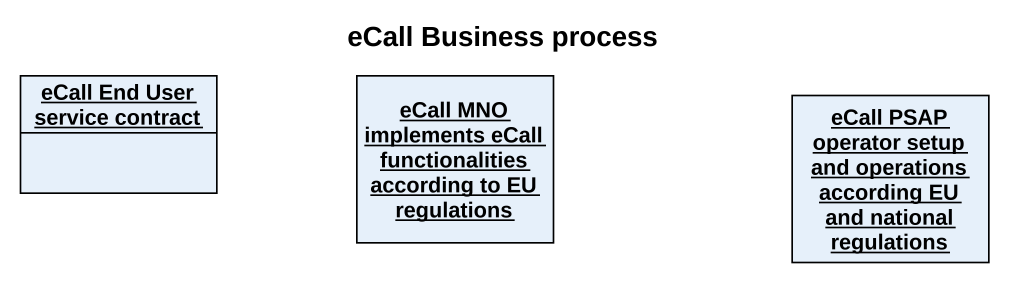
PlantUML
@startuml
title eCall Business process
hide circle
hide empty members
object "eCall End User service contract" as eCall_End_User_service
object "eCall MNO implements eCall functionalities according to EU regulations" as eCall_MNO_implements_eCall
object "eCall PSAP operator setup and operations according EU and national regulations" as eCall_PSAP_operator_setup
@enduml
